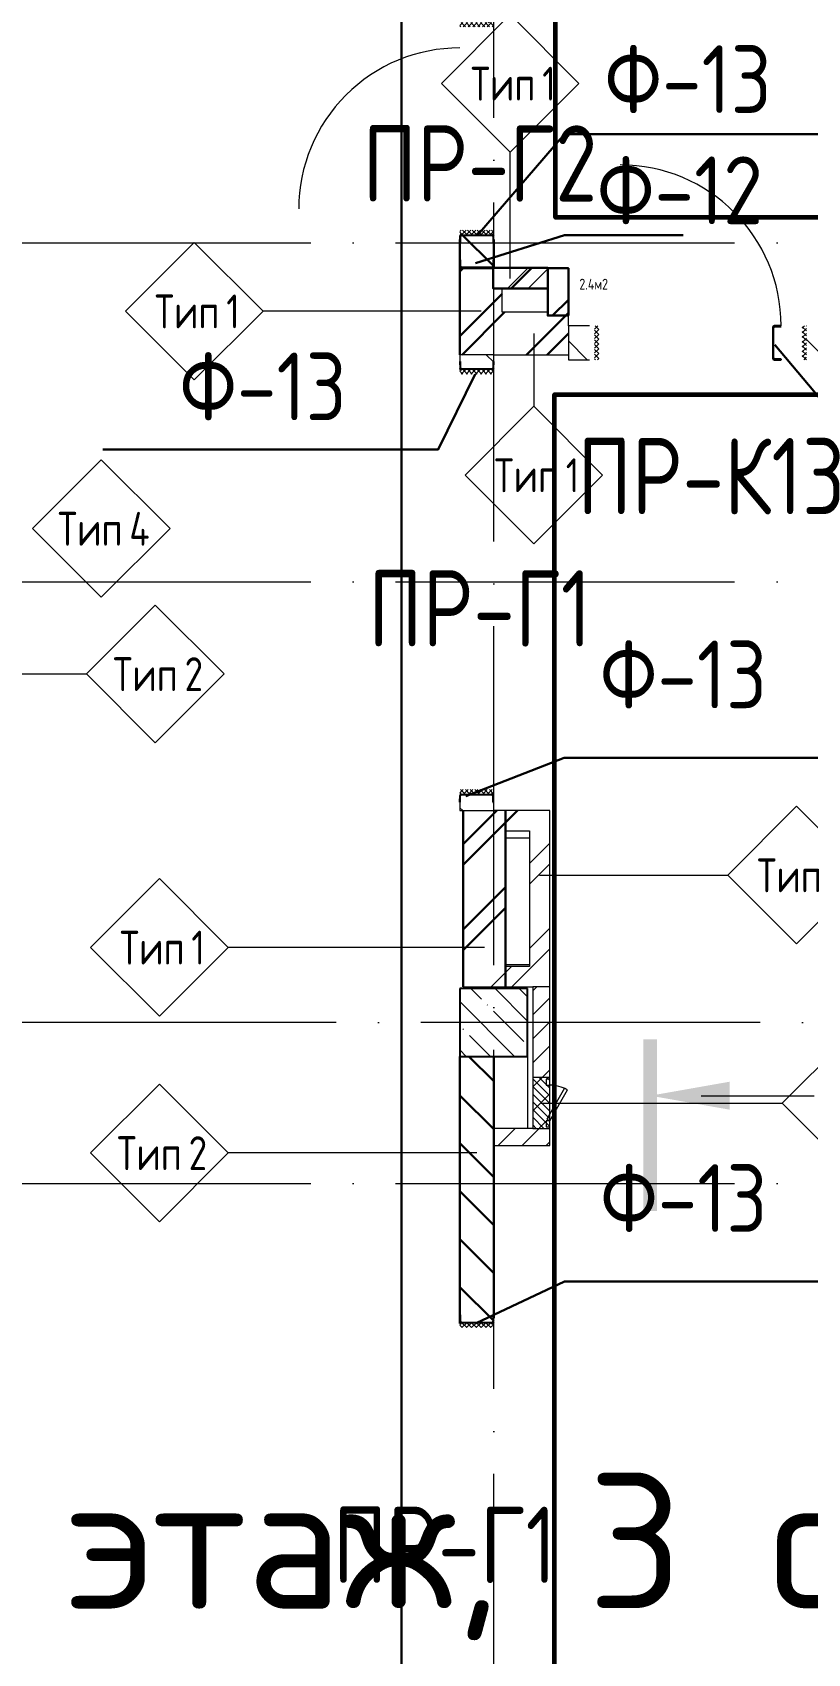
# Model space of a CAD drawing. Header units: millimetres. Extents: x -592259 to 288321, y -552984 to 293768.
# Drawn here: x 115912 to 120483, y -360916 to -351352 of the extents above; entities that cross this region are included whole.
import ezdxf

# ---------------------------------------------------------------- set-up
doc = ezdxf.new("R2010")
doc.units = ezdxf.units.MM
doc.linetypes.add('ADSK_Линия сетки', pattern=[2500, 2000, -250, 0, -250])
doc.linetypes.add('ADSK_Скрыто', pattern=[600, 300, -300])
for name, color, linetype, lineweight in [('0) блоки', 6, 'Continuous', 30), ('0.3) ПГП 6 вып', 4, 'Continuous', 30), ('2)Фарх готовы', 3, 'Continuous', 30), ('3) Перемычки готовы', 3, 'Continuous', 30), ('4) Штукатурка', 6, 'Continuous', 30), ('4.2) Штук 4 вып', 6, 'Continuous', 60), ('4.6) Швы', 6, 'Continuous', 30), ('A-DETL-GENF-OTLN', 250, 'Continuous', 5), ('A-DOOR-____-MCUT', 250, 'Continuous', 5), ('A-DOOR-____-OTLN', 250, 'Continuous', 5), ('A-FLOR-____-OTLN', 250, 'Continuous', 9), ('A-WALL-____-IDEN', 250, 'Continuous', 9), ('A-WALL-____-MCUT', 250, 'Continuous', 13), ('A-WALL-____-PATT', 250, 'Continuous', 13), ('G-____-____-SYMB', 250, 'ADSK_Скрыто', 9), ('G-____-____-TEXT', 250, 'Continuous', 9), ('S-COLS-____-MCUT', 250, 'Continuous', 25), ('S-COLS-____-OTLN', 250, 'Continuous', 9), ('S-GRID-____-OTLN', 250, 'Continuous', 9)]:
    doc.layers.add(name, color=color, linetype=linetype, lineweight=lineweight)
doc.styles.add('GOST Common_1', font='', dxfattribs={"width": 0.9, "height": 250})
doc.styles.add('ISOCPEUR', font='isocpeur.ttf', dxfattribs={"width": 0.8, "height": 100})
doc.styles.add('ISOCPEUR_6', font='isocpeur.ttf', dxfattribs={"height": 3.5})
doc.styles.add('ISOCPEUR_I_1', font='ГОСТ тип А.ttf', dxfattribs={"height": 2500})
doc.styles.add('А3', font='ГОСТ тип А.ttf')
doc.styles.get('GOST Common_1').set_extended_font_data('GOST Common')
pattern_1 = [(135, (1051.41, 164.685), (-14.1421, -14.1421), []), (225, (1051.41, 164.685), (14.1421, -14.1421), [])]
pattern_2 = [(45, (-1071.384, 164.685), (-14.1421, 14.1421), []), (135, (-1071.384, 164.685), (-14.1421, -14.1421), [])]
pattern_3 = [(45, (-26617.47, -398117.93), (-251.4472, 251.4472), []), (45, (-26617.47, -397736.93), (-251.4472, 251.4472), [])]
pattern_4 = [(45, (-26617.47, -398117.93), (-70.71068, 70.71068), [])]
pattern_5 = [(135, (1676.41, 164.685), (-14.14214, -14.14214), []), (225, (1676.41, 164.685), (14.14214, -14.14214), [])]
pattern_6 = [(45, (-446.384, 164.685), (-14.1421, 14.1421), []), (135, (-446.384, 164.685), (-14.1421, -14.1421), [])]
pattern_7 = [(135, (-26617.47, -398117.93), (-141.42136, -141.42136), [])]

# ---------------------------------------------------------------- blocks, each defined once
blk = doc.blocks.new('Дверь_СКБ_2Ст_Фрамуга2 - Н_ВВ-3_2500x2600h_Учебные помещения_Фрамуга слева-42054644-Кладочный план внутренних ограждающих конструкций на отм_ _12_600_ Секция 3_')
at = {"layer": 'A-DOOR-____-OTLN'}
h = blk.add_hatch(dxfattribs=at)
h.set_pattern_fill('FP_5', color=256, style=0, pattern_type=2)
h.set_pattern_definition(pattern_2)
h.paths.add_polyline_path([(-1237.5, -100), (-1212.5, -100), (-1212.5, 100), (-1237.5, 100)])
h = blk.add_hatch(dxfattribs=at)
h.set_pattern_fill('FP_4', color=256, style=0, pattern_type=2)
h.set_pattern_definition(pattern_1)
h.paths.add_polyline_path([(1237.5, -100), (1262.5, -100), (1262.5, 100), (1237.5, 100)])
blk = doc.blocks.new('Дверь_СКБ_1Ст_Фрамуга1 - Н_ВВ-9_1250x2600h_Лаборантская-V3-Кладочный план внутренних ограждающих конструкций на отм_ _12_600_ Секция 3_')
at = {"layer": 'A-DOOR-____-OTLN'}
h = blk.add_hatch(dxfattribs=at)
h.set_pattern_fill('FP_16', color=256, style=0, pattern_type=2)
h.set_pattern_definition(pattern_6)
h.paths.add_polyline_path([(-612.5, -100), (-587.5, -100), (-587.5, 100), (-612.5, 100)])
h = blk.add_hatch(dxfattribs=at)
h.set_pattern_fill('FP_15', color=256, style=0, pattern_type=2)
h.set_pattern_definition(pattern_5)
h.paths.add_polyline_path([(612.5, -100), (637.5, -100), (637.5, 100), (612.5, 100)])
at = {"layer": 'A-DOOR-____-OTLN', "color": 255}
blk.add_arc((-462.5, 100), 950, 360, 90, dxfattribs=at)
blk = doc.blocks.new('Дверь_СКБ_2Ст_Фрамуга2 - Н_ВВ-3_2500x2600h_Учебные помещения_Фрамуга слева-V1-Кладочный план внутренних ограждающих конструкций на отм_ _12_600_ Секция 3_')
at = {"layer": 'A-DOOR-____-OTLN'}
h = blk.add_hatch(dxfattribs=at)
h.set_pattern_fill('FP_5', color=256, style=0, pattern_type=2)
h.set_pattern_definition(pattern_2)
h.paths.add_polyline_path([(-1237.5, -100), (-1212.5, -100), (-1212.5, 100), (-1237.5, 100)])
h = blk.add_hatch(dxfattribs=at)
h.set_pattern_fill('FP_4', color=256, style=0, pattern_type=2)
h.set_pattern_definition(pattern_1)
h.paths.add_polyline_path([(1237.5, -100), (1262.5, -100), (1262.5, 100), (1237.5, 100)])
blk = doc.blocks.new('BSC_Колонна _Прямоугольная - 400x400-V4-Кладочный план внутренних ограждающих конструкций на отм_ _12_600_ Секция 3_')
at = {"layer": 'S-COLS-____-OTLN', "lineweight": 5}
h = blk.add_hatch(dxfattribs=at)
h.set_pattern_fill('FP_27', color=256, style=0, pattern_type=2)
h.set_pattern_definition([(135, (-145249.98, -40925), (-142.56192, -142.56192), []), (135, (-145107.42, -40925), (-142.56192, -142.56192), [252.016, -50.403, 3.353, -47.05])])
h.paths.add_polyline_path([(-200, -200), (200, -200), (200, 200), (-200, 200)])
at = {"layer": 'S-COLS-____-MCUT'}
for p, q in [((200, 200), (-200, 200)), ((-200, 200), (-200, -200)), ((200, -200), (200, 200)), ((-200, -200), (200, -200))]:
    blk.add_line(p, q, dxfattribs=at)
blk = doc.blocks.new('Дверь_СКБ_1Ст_Фрамуга1 - Н_ВВ-9_2_1250x2600h_Лаборантская 2-V11-Кладочный план внутренних ограждающих конструкций на отм_ _12_600_ Секция 3_')
at = {"layer": 'A-DOOR-____-OTLN'}
h = blk.add_hatch(dxfattribs=at)
h.set_pattern_fill('FP_16', color=256, style=0, pattern_type=2)
h.set_pattern_definition(pattern_6)
h.paths.add_polyline_path([(-587.5, -100), (-587.5, 100), (-612.5, 100), (-612.5, -100)])
h = blk.add_hatch(dxfattribs=at)
h.set_pattern_fill('FP_15', color=256, style=0, pattern_type=2)
h.set_pattern_definition(pattern_5)
h.paths.add_polyline_path([(637.5, -100), (637.5, 100), (612.5, 100), (612.5, -100)])
at = {"layer": 'A-DOOR-____-OTLN', "color": 255}
blk.add_arc((-462.5, 100), 950, 360, 90, dxfattribs=at)
blk = doc.blocks.new('ADSK_КолоннаНесущая_Швеллер_Гнутый_ГОСТ 8278-83 - 200х50х4_таб_1 2-V13-Кладочный план внутренних ограждающих конструкций на отм_ _12_600_ Секция 3_')
at = {"layer": 'S-COLS-____-MCUT'}
for p, q in [((39.9, 100), (-0.1, 100)), ((-0.1, 96), (39.9, 96)), ((39.9, 96), (39.9, 100)), ((-6.1, -90), (-6.1, 90)), ((39.9, -96), (-0.1, -96)), ((19.9, -100), (39.9, -100)), ((39.9, -100), (39.9, -96))]:
    blk.add_line(p, q, dxfattribs=at)
for centre, radius, start, end in [((-0.1, 90), 10, 90, 180), ((-0.1, 90), 6, 90, 180), ((-0.1, -90), 10, 180, 267.46119), ((-0.1, -90), 6, 180, 270)]:
    blk.add_arc(centre, radius, start, end, dxfattribs=at)
blk = doc.blocks.new('ADSK_КолоннаНесущая_Швеллер_Гнутый_ГОСТ 8278-83 - 200х50х4_таб_1 2-V21-Кладочный план внутренних ограждающих конструкций на отм_ _12_600_ Секция 3_')
at = {"layer": 'S-COLS-____-MCUT'}
for p, q in [((-0.1, 96), (39.9, 96)), ((39.9, 100), (19.9, 100)), ((39.9, 96), (39.9, 100)), ((-6.1, -90), (-6.1, 90)), ((39.9, -96), (-0.1, -96)), ((-0.1, -100), (39.9, -100)), ((39.9, -100), (39.9, -96))]:
    blk.add_line(p, q, dxfattribs=at)
for centre, radius, start, end in [((-0.1, 90), 10, 92.87562, 179.99364), ((-0.1, 90), 6, 90, 180), ((-0.1, -90), 10, 180.00636, 270), ((-0.1, -90), 6, 180, 270)]:
    blk.add_arc(centre, radius, start, end, dxfattribs=at)
blk = doc.blocks.new('ADSK_КолоннаНесущая_Швеллер_Гнутый_ГОСТ 8278-83 - 200х50х4_таб_1 2-V23-Кладочный план внутренних ограждающих конструкций на отм_ _12_600_ Секция 3_')
at = {"layer": 'S-COLS-____-MCUT'}
for p, q in [((39.9, 100), (-0.1, 100)), ((-0.1, 96), (39.9, 96)), ((39.9, 96), (39.9, 100)), ((-10.1, 90), (-10.1, -90)), ((-6.1, -90), (-6.1, 90)), ((39.9, -96), (-0.1, -96)), ((-0.1, -100), (39.9, -100)), ((39.9, -100), (39.9, -96))]:
    blk.add_line(p, q, dxfattribs=at)
for centre, radius, start, end in [((-0.1, 90), 10, 90, 180), ((-0.1, 90), 6, 90, 180), ((-0.1, -90), 10, 180, 270), ((-0.1, -90), 6, 180, 270)]:
    blk.add_arc(centre, radius, start, end, dxfattribs=at)
blk = doc.blocks.new('ADSK_КолоннаНесущая_Швеллер_Гнутый_ГОСТ 8278-83 - 200х50х4_таб_1 2-V25-Кладочный план внутренних ограждающих конструкций на отм_ _12_600_ Секция 3_')
at = {"layer": 'S-COLS-____-MCUT'}
for p, q in [((39.9, 100), (-0.1, 100)), ((-0.1, 96), (39.9, 96)), ((39.9, 96), (39.9, 100)), ((-6.1, -90), (-6.1, 90)), ((39.9, -96), (-0.1, -96)), ((19.9, -100), (39.9, -100)), ((39.9, -100), (39.9, -96))]:
    blk.add_line(p, q, dxfattribs=at)
for centre, radius, start, end in [((-0.1, 90), 10, 90, 180), ((-0.1, 90), 6, 90, 180), ((-0.1, -90), 10, 180, 235.05019), ((-0.1, -90), 6, 180, 270)]:
    blk.add_arc(centre, radius, start, end, dxfattribs=at)
blk = doc.blocks.new('ADSK_КолоннаНесущая_Швеллер_Гнутый_ГОСТ 8278-83 - 200х50х4_таб_1 2-V26-Кладочный план внутренних ограждающих конструкций на отм_ _12_600_ Секция 3_')
at = {"layer": 'S-COLS-____-MCUT'}
for p, q in [((-0.1, 96), (39.9, 96)), ((39.9, 100), (19.9, 100)), ((39.9, 96), (39.9, 100)), ((-6.1, -90), (-6.1, 90)), ((39.9, -96), (-0.1, -96)), ((19.9, -100), (39.9, -100)), ((39.9, -100), (39.9, -96))]:
    blk.add_line(p, q, dxfattribs=at)
for centre, radius, start, end in [((-0.1, 90), 10, 90, 180), ((-0.1, 90), 6, 90, 180), ((-0.1, -90), 10, 180, 270), ((-0.1, -90), 6, 180, 270)]:
    blk.add_arc(centre, radius, start, end, dxfattribs=at)
blk = doc.blocks.new('ADSK_КолоннаНесущая_Швеллер_Гнутый_ГОСТ 8278-83 - 200х50х4_таб_1 2-V27-Кладочный план внутренних ограждающих конструкций на отм_ _12_600_ Секция 3_')
at = {"layer": 'S-COLS-____-MCUT'}
for p, q in [((38.9, 100), (-0.1, 100)), ((-0.1, 96), (38.9, 96)), ((-10.1, 90), (-10.1, -90)), ((-6.1, -90), (-6.1, 90)), ((39.9, -96), (-0.1, -96)), ((-0.1, -100), (39.9, -100)), ((39.9, -100), (39.9, -96))]:
    blk.add_line(p, q, dxfattribs=at)
for centre, radius, start, end in [((-0.1, 90), 10, 90, 180), ((-0.1, 90), 6, 90, 180), ((-0.1, -90), 10, 180, 270), ((-0.1, -90), 6, 180, 270)]:
    blk.add_arc(centre, radius, start, end, dxfattribs=at)
blk = doc.blocks.new('АР_Люк - ЛРС_ВК_300х400_внутренний_RAL 9003-V29-Кладочный план внутренних ограждающих конструкций на отм_ _12_600_ Секция 3_')
at = {"layer": 'A-DOOR-____-OTLN'}
h = blk.add_hatch(dxfattribs=at)
h.set_pattern_fill('FP_36', color=256, style=0, pattern_type=2)
h.set_pattern_definition([(45, (125, 0), (-22.6274, 22.6274), [])])
h.paths.add_polyline_path([(275, 50), (-25, 50), (-25, -50), (275, -50)])
at = {"layer": 'A-DETL-GENF-OTLN'}
for p, q in [((275, 50), (-25, 50)), ((-25, 50), (-25, -50)), ((275, -50), (275, 50)), ((-25, -50), (275, -50))]:
    blk.add_line(p, q, dxfattribs=at)
at = {"layer": 'A-DOOR-____-MCUT'}
for p, q in [((48.1, 155), (38.1, 137.7)), ((38.1, 137.7), (220, 32.7)), ((230, 50), (48.1, 155)), ((20, 50), (-15, 50)), ((-15, 50), (-15, 30)), ((-15, 30), (20, 30)), ((20, 30), (20, 50)), ((220, 32.7), (230, 50)), ((265, 50), (230, 50)), ((230, 50), (230, 30)), ((230, 30), (265, 30)), ((265, 30), (265, 50))]:
    blk.add_line(p, q, dxfattribs=at)
blk.add_arc((230, 50), 210, 150, 180, dxfattribs=at)
blk = doc.blocks.new('Разрез - Номер вида спереди_3_5 мм-32550530-Кладочный план внутренних ограждающих конструкций на отм_ _12_600_ Секция 3_')
at = {"layer": 'G-____-____-SYMB', "linetype": 'Continuous'}
for points in [[(9.798, 0.404), (9.798, -0.394), (-0.333, -0.394), (-0.333, 0.404)], [(2.176, -4.675), (3, 0), (3.824, -4.675)]]:
    blk.add_hatch(color=256, dxfattribs=at).paths.add_polyline_path(points)
at = {"layer": 'G-____-____-SYMB', "linetype": 'Continuous', "lineweight": 20}
blk.add_line((3, -3), (3, -9.663), dxfattribs=at)
blk = doc.blocks.new('ADSK_Марка_Стена - Типоразмер_ADSK_Марка-30564887-Кладочный план внутренних ограждающих конструкций на отм_ _12_600_ Секция 3_')
at = {"layer": 'A-WALL-____-IDEN'}
for p, q in [((-0.156, 4.37), (-4.213, 0.312)), ((3.901, 0.312), (-0.156, 4.37)), ((-4.213, 0.312), (-0.156, -3.745)), ((-0.156, -3.745), (3.901, 0.312))]:
    blk.add_line(p, q, dxfattribs=at)

msp = doc.modelspace()

# ---------------------------------------------------------------- hatches: boundary and pattern name
at = {"layer": '0) блоки'}
h = msp.add_hatch(dxfattribs=at)
h.set_pattern_fill('FP_2', color=256, style=0, pattern_type=2)
h.set_pattern_definition(pattern_7)
h.paths.add_polyline_path([(118632.5323, -352742.9338), (118632.5323, -352542.9348), (118432.5323, -352542.9348), (118432.5323, -352742.9338)])
h.paths.add_polyline_path([(118432.5323, -351292.9348), (118632.5323, -351292.9348), (118632.5323, -350792.9338), (118432.5323, -350792.9338), (118432.5323, -351262.9348)])
h.paths.add_polyline_path([(118632.5323, -350392.9338), (118632.5323, -348192.8735), (118432.5323, -348192.8735), (118432.5323, -350392.9338)])
h.paths.add_polyline_path([(118432.5323, -345692.8735), (118632.5323, -345692.8735), (118632.5202, -344692.9338), (118432.5323, -344692.9338), (118432.5323, -345662.8735)])
h = msp.add_hatch(dxfattribs=at)
h.set_pattern_fill('FP_3', color=256, style=0, pattern_type=2)
h.set_pattern_definition(pattern_3)
h.paths.add_polyline_path([(118682.5323, -353002.9344), (118682.5323, -352742.9338), (118432.5323, -352742.9338), (118432.5323, -353002.9344)])
h = msp.add_hatch(dxfattribs=at)
h.set_pattern_fill('FP_3', color=256, style=0, pattern_type=2)
h.set_pattern_definition(pattern_3)
h.paths.add_polyline_path([(119072.5323, -353252.9344), (119072.5323, -353002.9344), (118432.5323, -353002.9344), (118432.5323, -353252.9344), (118752.7972, -353252.9344)])
h = msp.add_hatch(dxfattribs=at)
h.set_pattern_fill('FP_3', color=256, style=0, pattern_type=2)
h.set_pattern_definition(pattern_3)
h.paths.add_polyline_path([(118842.5104, -356062.9332), (118842.5104, -355942.9332), (118452.5323, -355942.9332), (118452.5323, -356062.9332), (118752.7972, -356062.9332)])
h = msp.add_hatch(dxfattribs=at)
h.set_pattern_fill('FP_3', color=256, style=0, pattern_type=2)
h.set_pattern_definition(pattern_3)
h.paths.add_polyline_path([(118702.5323, -356862.9338), (118702.5323, -356062.9332), (118452.5323, -356062.9332), (118452.5323, -356862.9338)])
h = msp.add_hatch(dxfattribs=at)
h.set_pattern_fill('FP_2', color=256, style=0, pattern_type=2)
h.set_pattern_definition(pattern_7)
h.paths.add_polyline_path([(118632.3451, -361892.9338), (118632.3451, -361467.9348), (118432.5104, -361467.9348), (118432.5104, -361892.9338)])
h.paths.add_polyline_path([(118432.5104, -358967.9348), (118632.3451, -358967.9348), (118632.3451, -357392.9338), (118432.5104, -357392.9338), (118432.5104, -358937.9348)])
at = {"layer": '0.3) ПГП 6 вып'}
h = msp.add_hatch(dxfattribs=at)
h.set_pattern_fill('ANSI31', color=4, scale=90)
h.paths.add_polyline_path([(118951.5288, -352862.9338), (118629.7905, -352862.9338), (118629.7905, -352740.0054), (118951.5288, -352740.0054)])
h = msp.add_hatch(dxfattribs=at)
h.set_pattern_fill('ANSI31', color=4, scale=90)
h.paths.add_polyline_path([(119072.5323, -353022.5633), (118951.5288, -353022.5633), (118951.5288, -352742.9338), (119072.5323, -352742.9338)])
at = {"layer": 'A-WALL-____-PATT', "lineweight": 15}
h = msp.add_hatch(dxfattribs=at)
h.set_pattern_fill('FP_3', color=256, style=0, pattern_type=2)
h.set_pattern_definition(pattern_3)
h.paths.add_polyline_path([(118952.5323, -352862.9338), (118952.5323, -352742.9338), (118682.5323, -352742.9338), (118682.5323, -352862.9338), (118752.7972, -352862.9338)])
h = msp.add_hatch(dxfattribs=at)
h.set_pattern_fill('FP_3', color=256, style=0, pattern_type=2)
h.set_pattern_definition(pattern_3)
h.paths.add_polyline_path([(119072.5323, -353002.9344), (119072.5323, -352742.9338), (118952.5323, -352742.9338), (118952.5323, -353002.9344)])
h = msp.add_hatch(dxfattribs=at)
h.set_pattern_fill('FP_2', color=256, style=0, pattern_type=2)
h.set_pattern_definition(pattern_7)
h.paths.add_polyline_path([(120643.5323, -353282.9344), (120643.5323, -353082.9344), (120477.5323, -353082.9344), (120477.5323, -353282.9344), (120507.5323, -353282.9344)])
h.paths.add_polyline_path([(119197.5323, -353282.9344), (119227.5323, -353282.9344), (119227.5323, -353082.9344), (119072.5323, -353082.9344), (119072.5323, -353282.9344)])
h = msp.add_hatch(dxfattribs=at)
h.set_pattern_fill('FP_2', color=256, style=0, pattern_type=2)
h.set_pattern_definition(pattern_7)
h.paths.add_polyline_path([(118452.5323, -355942.9332), (118632.5323, -355942.9332), (118632.5323, -355842.9332), (118432.5323, -355842.9332), (118432.5323, -355942.9332)])
h.paths.add_polyline_path([(118632.5323, -353342.9332), (118632.5323, -353252.9344), (118432.5323, -353252.9344), (118432.5323, -353342.9332)])
h = msp.add_hatch(dxfattribs=at)
h.set_pattern_fill('FP_3', color=256, style=0, pattern_type=2)
h.set_pattern_definition(pattern_3)
h.paths.add_polyline_path([(118842.5104, -356982.9338), (118962.5104, -356982.9338), (118962.5104, -355942.9332), (118842.5104, -355942.9332), (118842.5104, -356862.9338)])
h = msp.add_hatch(dxfattribs=at)
h.set_pattern_fill('FP_3', color=256, style=0, pattern_type=2)
h.set_pattern_definition(pattern_3)
h.paths.add_polyline_path([(118452.5323, -356982.9338), (118842.5104, -356982.9338), (118842.5104, -356862.9338), (118452.5323, -356862.9338)])
h = msp.add_hatch(dxfattribs=at)
h.set_pattern_fill('FP_6', color=94, style=0, pattern_type=2)
h.set_pattern_definition(pattern_4)
h.paths.add_polyline_path([(118962.5104, -357917.9338), (118962.5104, -357807.9338), (118942.5104, -357807.9338), (118942.5104, -357772.9338), (118962.5104, -357772.9338), (118945.1899, -357762.9338), (118962.5104, -357732.9338), (118962.5104, -357562.9338), (118942.5104, -357562.9338), (118942.5104, -357527.9338), (118962.5104, -357527.9338), (118962.5104, -356982.9338), (118862.5104, -356982.9338), (118862.5104, -357917.9338)])
h = msp.add_hatch(dxfattribs=at)
h.set_pattern_fill('FP_6', color=94, style=0, pattern_type=2)
h.set_pattern_definition(pattern_4)
h.paths.add_polyline_path([(118862.5104, -357917.9338), (118862.5104, -357817.9338), (118632.5333, -357817.9338), (118632.5333, -357917.9338)])

# ---------------------------------------------------------------- linework, layer by layer
at = {"layer": '0) блоки'}
for p, q in [((118432.5323, -352572.9348), (118432.5323, -352742.9338)), ((118632.5323, -352742.9338), (118632.5323, -352572.9348)), ((118432.5323, -352742.9338), (118432.5323, -353252.9344)), ((118452.5323, -355942.9332), (118452.5323, -356982.9338)), ((118702.5323, -356982.9338), (118702.5323, -355942.9332)), ((118432.5104, -357392.9338), (118432.5104, -358967.9348)), ((118632.3451, -358937.9348), (118632.3451, -357392.9338))]:
    msp.add_line(p, q, dxfattribs=at)
at = {"layer": '0.3) ПГП 6 вып'}
for points in [[(118951.5288, -352862.9338), (118629.7905, -352862.9338), (118629.7905, -352740.0054), (118951.5288, -352740.0054)], [(119072.5323, -353022.5633), (118951.5288, -353022.5633), (118951.5288, -352742.9338), (119072.5323, -352742.9338)]]:
    msp.add_lwpolyline(points, close=True, dxfattribs=at)
at = {"layer": '2)Фарх готовы'}
for points in [[(118537.516, -352547.7107), (119050.165, -351951.3241), (119121.8136, -351951.3241), (120907.9644, -351951.3241)], [(118525.427, -352712.9259), (119050.165, -352547.7107), (119750.165, -352547.7107)], [(120289.9565, -353194.7906), (120728.1367, -353716.1291), (121221.5755, -354168.7726), (121921.5755, -354168.7726)], [(118523.1173, -353367.3737), (118304.924, -353812.1655), (118263.422, -353812.1655), (116326.9173, -353812.1655)], [(118468.416, -355856.6607), (119047.9121, -355631.5634), (121177.2969, -355631.5634)], [(118528.4895, -358965.8915), (119050.165, -358720.6685), (120788.0655, -358720.6685)]]:
    msp.add_lwpolyline(points, dxfattribs=at)
at = {"layer": '4) Штукатурка'}
msp.add_line((118089.5045, -339687.8825), (118089.5045, -397821.1996), dxfattribs=at)
at = {"layer": '4.2) Штук 4 вып'}
for points in [[(125824.4521, -352443.6816), (118995.8254, -352443.6816), (118995.8254, -349187.3825), (125824.4521, -349187.3825)], [(125973.6062, -381669.925), (118991.4555, -381669.925), (118991.4555, -353487.1067), (125973.6062, -353487.1067)]]:
    msp.add_lwpolyline(points, close=True, dxfattribs=at)
at = {"layer": '4.6) Швы'}
msp.add_lwpolyline([(118089.5045, -357672.3816), (118089.5045, -356689.4593)], dxfattribs=at)
at = {"layer": 'A-FLOR-____-OTLN'}
for p, q in [((118702.5323, -356102.9338), (118842.5104, -356102.9338)), ((118842.5104, -356852.9338), (118702.5323, -356852.9338)), ((118632.5218, -357395.4338), (118832.5218, -357395.4338)), ((118632.5218, -357817.9338), (118632.5218, -357395.4338)), ((118832.5218, -357395.4338), (118832.5218, -357817.9338))]:
    msp.add_line(p, q, dxfattribs=at)
at = {"layer": 'A-WALL-____-IDEN'}
for p, q in [((118729.6685, -352802.9338), (118729.6685, -352058.2055)), ((118557.5323, -352996.1184), (117271.9073, -352996.1184)), ((118868.7817, -353127.9344), (118868.7817, -353557.2295)), ((113732.5323, -355136.4521), (116230.706, -355136.4521)), ((118902.5104, -356323.2921), (120012.938, -356323.2921)), ((118577.5323, -356749.7849), (117066.117, -356749.7849)), ((118912.5104, -357669.6714), (120334.1375, -357669.6714)), ((118532.3451, -357962.3626), (117066.117, -357962.3626))]:
    msp.add_line(p, q, dxfattribs=at)
at = {"layer": 'A-WALL-____-MCUT', "lineweight": 15}
for p, q in [((118632.5323, -352742.9338), (118432.5323, -352742.9338)), ((119072.5323, -353082.9344), (119072.5323, -353252.9344)), ((118632.5323, -353252.9344), (118432.5323, -353252.9344)), ((118452.5323, -355942.9332), (118632.5323, -355942.9332))]:
    msp.add_line(p, q, dxfattribs=at)
at = {"layer": 'A-WALL-____-MCUT', "color": 7, "lineweight": 15}
for p, q in [((119072.5323, -352742.9338), (118632.5323, -352742.9338)), ((119072.5323, -353082.9344), (119072.5323, -352742.9338)), ((118682.5323, -353002.9344), (118682.5323, -352862.9338)), ((118682.5323, -352862.9338), (118952.5323, -352862.9338)), ((118952.5323, -352862.9338), (118952.5323, -353002.9344)), ((118952.5323, -353002.9344), (118682.5323, -353002.9344)), ((119197.5323, -353082.9344), (119072.5323, -353082.9344)), ((118432.5323, -353252.9344), (118432.5323, -353312.9332)), ((118632.5323, -353312.9332), (118632.5323, -353252.9344)), ((118632.5323, -353252.9344), (119072.5323, -353252.9344)), ((119072.5323, -353252.9344), (119072.5323, -353282.9344)), ((119072.5323, -353282.9344), (119197.5323, -353282.9344)), ((118432.5323, -355872.9332), (118432.5323, -355942.9332)), ((118632.5323, -355942.9332), (118632.5323, -355872.9332)), ((118432.5323, -355942.9332), (118452.5323, -355942.9332)), ((118962.5104, -355942.9332), (118632.5323, -355942.9332)), ((118962.5104, -357527.9338), (118962.5104, -355942.9332)), ((118702.5323, -356062.9332), (118842.5104, -356062.9332)), ((118702.5323, -356862.9338), (118702.5323, -356062.9332)), ((118842.5104, -356062.9332), (118842.5104, -356862.9338)), ((118842.5104, -356862.9338), (118702.5323, -356862.9338)), ((118452.5323, -356982.9338), (118862.5104, -356982.9338))]:
    msp.add_line(p, q, dxfattribs=at)
at = {"layer": 'A-WALL-____-MCUT', "color": 84, "lineweight": 15}
for p, q in [((118862.5104, -356982.9338), (118862.5104, -357817.9338)), ((118962.5104, -356982.9338), (118862.5104, -356982.9338)), ((118962.5104, -357732.9338), (118962.5104, -357562.9338)), ((118862.5104, -357817.9338), (118632.5333, -357817.9338)), ((118632.5333, -357817.9338), (118632.5333, -357917.9338)), ((118962.5104, -357917.9338), (118962.5104, -357807.9338)), ((118632.5333, -357917.9338), (118962.5104, -357917.9338))]:
    msp.add_line(p, q, dxfattribs=at)
at = {"layer": 'S-GRID-____-OTLN', "linetype": 'ADSK_Линия сетки'}
for p, q in [((118632.5323, -401856.7737), (118632.5323, -336915.9292)), ((105552.8046, -352592.9338), (130203.4118, -352592.9338)), ((105552.8046, -354592.9338), (130203.4118, -354592.9338)), ((130203.4118, -357192.9338), (105552.8046, -357192.9338)), ((105552.8046, -358142.9338), (130203.4118, -358142.9338))]:
    msp.add_line(p, q, dxfattribs=at)

# ---------------------------------------------------------------- block references
at = {"layer": 'A-DOOR-____-OTLN', "color": 255}
for name, p, rotation in [('Дверь_СКБ_1Ст_Фрамуга1 - Н_ВВ-9_1250x2600h_Лаборантская-V3-Кладочный план внутренних ограждающих конструкций на отм_ _12_600_ Секция 3_', (118532.5323, -351930.4348), 89.99999999999993), ('Дверь_СКБ_2Ст_Фрамуга2 - Н_ВВ-3_2500x2600h_Учебные помещения_Фрамуга слева-V1-Кладочный план внутренних ограждающих конструкций на отм_ _12_600_ Секция 3_', (118532.5323, -354605.4332), 89.99999999999993), ('Дверь_СКБ_2Ст_Фрамуга2 - Н_ВВ-3_2500x2600h_Учебные помещения_Фрамуга слева-42054644-Кладочный план внутренних ограждающих конструкций на отм_ _12_600_ Секция 3_', (118532.3451, -360230.4348), 90)]:
    msp.add_blockref(name, p, dxfattribs=dict(at, rotation=rotation))
msp.add_blockref('Дверь_СКБ_1Ст_Фрамуга1 - Н_ВВ-9_2_1250x2600h_Лаборантская 2-V11-Кладочный план внутренних ограждающих конструкций на отм_ _12_600_ Секция 3_', (119840.0323, -353182.9344), dxfattribs=at)
at = {"layer": 'A-DOOR-____-OTLN', "color": 250, "rotation": 270}
msp.add_blockref('АР_Люк - ЛРС_ВК_300х400_внутренний_RAL 9003-V29-Кладочный план внутренних ограждающих конструкций на отм_ _12_600_ Секция 3_', (118912.5104, -357542.9338), dxfattribs=at)
at = {"layer": 'A-WALL-____-IDEN', "xscale": 99.99999999999993, "yscale": 99.99999999999993, "zscale": 99.99999999999993}
for p in [(118745.2935, -351683.7386), (116881.8154, -353027.3684), (118884.4067, -353994.1964), (116333.2874, -354309.8727), (116652.0479, -355167.7021), (120434.2799, -356354.5421), (116676.0251, -356781.0349), (120755.4794, -357700.9214), (116676.0251, -357993.6126)]:
    msp.add_blockref('ADSK_Марка_Стена - Типоразмер_ADSK_Марка-30564887-Кладочный план внутренних ограждающих конструкций на отм_ _12_600_ Секция 3_', p, dxfattribs=at)
at = {"layer": 'G-____-____-SYMB', "linetype": 'Continuous', "lineweight": 40, "extrusion": (0, 0, -1), "xscale": 99.99999999999993, "yscale": 99.99999999999993, "zscale": 99.99999999999993, "rotation": 270.0000000000002}
msp.add_blockref('Разрез - Номер вида спереди_3_5 мм-32550530-Кладочный план внутренних ограждающих конструкций на отм_ _12_600_ Секция 3_', (-119555.7893, -357324.7844), dxfattribs=at)
at = {"layer": 'S-COLS-____-OTLN'}
for name, p, rotation in [('ADSK_КолоннаНесущая_Швеллер_Гнутый_ГОСТ 8278-83 - 200х50х4_таб_1 2-V21-Кладочный план внутренних ограждающих конструкций на отм_ _12_600_ Секция 3_', (118532.7195, -352553.0344), 269.9999999999995), ('ADSK_КолоннаНесущая_Швеллер_Гнутый_ГОСТ 8278-83 - 200х50х4_таб_1 2-V23-Кладочный план внутренних ограждающих конструкций на отм_ _12_600_ Секция 3_', (118532.7195, -352732.8344), 90.00000000000044), ('ADSK_КолоннаНесущая_Швеллер_Гнутый_ГОСТ 8278-83 - 200х50х4_таб_1 2-V26-Кладочный план внутренних ограждающих конструкций на отм_ _12_600_ Секция 3_', (118532.5323, -353332.8332), 90.00000000000044), ('ADSK_КолоннаНесущая_Швеллер_Гнутый_ГОСТ 8278-83 - 200х50х4_таб_1 2-V25-Кладочный план внутренних ограждающих конструкций на отм_ _12_600_ Секция 3_', (118530.2575, -355853.0332), 269.9999999999995), ('ADSK_КолоннаНесущая_Швеллер_Гнутый_ГОСТ 8278-83 - 200х50х4_таб_1 2-V13-Кладочный план внутренних ограждающих конструкций на отм_ _12_600_ Секция 3_', (118532.5104, -358957.8344), 90.00000000000044)]:
    msp.add_blockref(name, p, dxfattribs=dict(at, rotation=rotation))
for name, p in [('ADSK_КолоннаНесущая_Швеллер_Гнутый_ГОСТ 8278-83 - 200х50х4_таб_1 2-V27-Кладочный план внутренних ограждающих конструкций на отм_ _12_600_ Секция 3_', (120288.6323, -353182.9344)), ('BSC_Колонна _Прямоугольная - 400x400-V4-Кладочный план внутренних ограждающих конструкций на отм_ _12_600_ Секция 3_', (118632.5104, -357192.9338))]:
    msp.add_blockref(name, p, dxfattribs=at)

# ---------------------------------------------------------------- texts
at = {"layer": '0.3) ПГП 6 вып', "insert": (119137.3171, -352804.959), "char_height": 63.81659, "attachment_point": 1, "style": 'А3'}
msp.add_mtext_dynamic_manual_height_columns('2.4м2', width=1367.025343, gutter_width=319.083, heights=[0], dxfattribs=at)
at = {"layer": '2)Фарх готовы', "char_height": 400, "width": 526.708687, "attachment_point": 1, "style": 'GOST Common_1'}
for s, insert in [('Ф-13', (119285.8051, -351427.612)), ('Ф-12', (119241.5648, -352083.4277)), ('Ф-13', (116778.8318, -353240.315)), ('Ф-13', (119258.3601, -354939.8084)), ('Ф-13', (119260.613, -358028.9135))]:
    msp.add_mtext(s, dxfattribs=dict(at, insert=insert))
at = {"layer": '3) Перемычки готовы', "char_height": 450, "width": 333.502, "attachment_point": 1, "style": 'ISOCPEUR_I_1'}
for s, insert in [('ПР-Г2', (117859.2329, -351900.1435)), ('ПР-К13', (119125.6677, -353744.696)), ('ПР-Г1', (117891.9004, -354524.9391)), ('ПР-Г1', (117684.1155, -360049.8074))]:
    msp.add_mtext(s, dxfattribs=dict(at, insert=insert))
at = {"layer": 'A-WALL-____-IDEN', "char_height": 200, "attachment_point": 1, "style": 'ISOCPEUR'}
for s, insert, width in [('Тип', (118497.0126, -351554.0699), 387.215062), (' 1', (118816.497, -351554.0699), 190.801625), ('Тип', (116633.5345, -352897.6997), 387.215062), (' 1', (116953.0189, -352897.6997), 190.801625), ('Тип', (118636.1259, -353864.5277), 387.215062), (' 1', (118955.6103, -353864.5277), 190.801625), ('Тип', (116061.9066, -354180.2041), 387.215062), (' 4', (116381.3909, -354180.2041), 246.91975), ('Тип', (116387.6671, -355038.0335), 387.215062), (' 2', (116707.1514, -355038.0335), 230.084312), ('Тип', (120185.999, -356224.8734), 387.215062), ('Тип', (116427.7442, -356651.3663), 387.215062), (' 1', (116747.2286, -356651.3663), 190.801625), ('Тип', (116411.6442, -357863.9439), 387.215062), (' 2', (116731.1286, -357863.9439), 230.084312)]:
    msp.add_mtext(s, dxfattribs=dict(at, insert=insert, width=width))
at = {"layer": 'G-____-____-TEXT', "color": 7, "insert": (115001.8285, -359850.8975), "char_height": 800, "width": 18169.734652, "attachment_point": 1, "style": 'ISOCPEUR_6'}
msp.add_mtext('4 этаж, 3 секция', dxfattribs=at)

doc.saveas('drawing.dxf')
